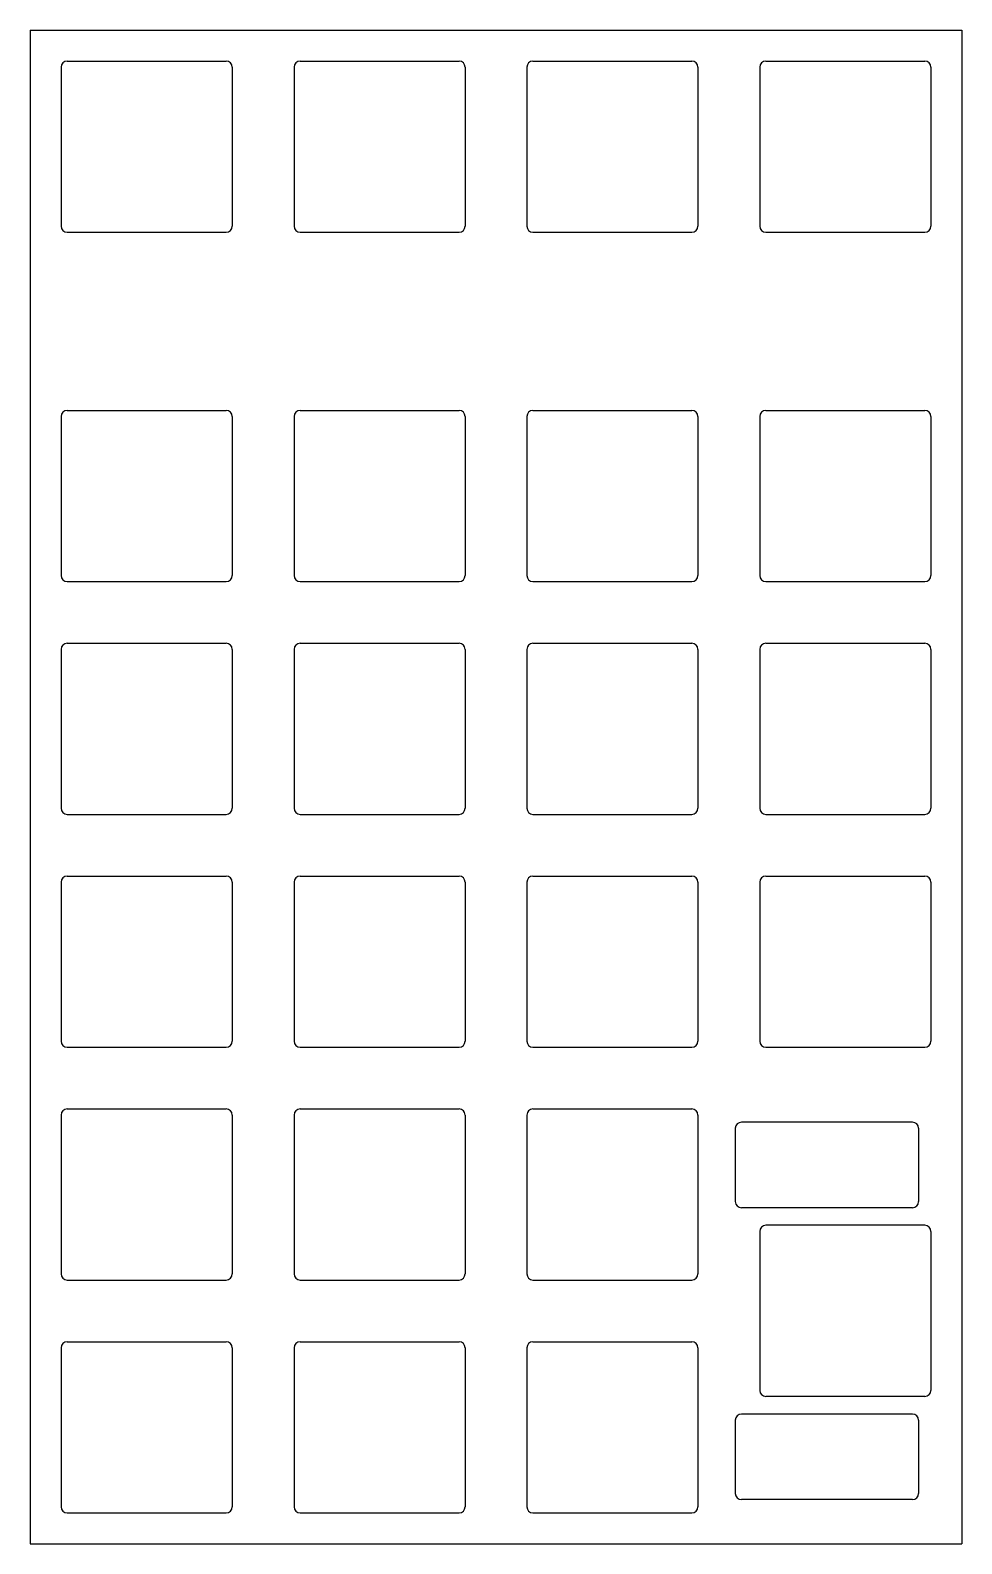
# Model space of a CAD drawing. Header units: millimetres. Extents: x 0 to 76, y -124 to 0.
import ezdxf

# ---------------------------------------------------------------- set-up
doc = ezdxf.new("R2010")
doc.units = ezdxf.units.MM

msp = doc.modelspace()

# ---------------------------------------------------------------- linework, layer by layer
for p, q in [((0, 0), (76.2, 0)), ((0, 0), (0, -123.825)), ((76.2, 0), (76.2, -123.825)), ((2.525, -3.025), (2.525, -16.025)), ((3.025, -2.525), (16.025, -2.525)), ((16.525, -3.025), (16.525, -16.025)), ((21.575, -3.025), (21.575, -16.025)), ((22.075, -2.525), (35.075, -2.525)), ((35.575, -3.025), (35.575, -16.025)), ((40.625, -3.025), (40.625, -16.025)), ((41.125, -2.525), (54.125, -2.525)), ((54.625, -3.025), (54.625, -16.025)), ((59.675, -3.025), (59.675, -16.025)), ((60.175, -2.525), (73.175, -2.525)), ((73.675, -3.025), (73.675, -16.025)), ((3.025, -16.525), (16.025, -16.525)), ((22.075, -16.525), (35.075, -16.525)), ((41.125, -16.525), (54.125, -16.525)), ((60.175, -16.525), (73.175, -16.525)), ((2.525, -31.6), (2.525, -44.6)), ((3.025, -31.1), (16.025, -31.1)), ((16.525, -31.6), (16.525, -44.6)), ((21.575, -31.6), (21.575, -44.6)), ((22.075, -31.1), (35.075, -31.1)), ((35.575, -31.6), (35.575, -44.6)), ((40.625, -31.6), (40.625, -44.6)), ((41.125, -31.1), (54.125, -31.1)), ((54.625, -31.6), (54.625, -44.6)), ((59.675, -31.6), (59.675, -44.6)), ((60.175, -31.1), (73.175, -31.1)), ((73.675, -31.6), (73.675, -44.6)), ((3.025, -45.1), (16.025, -45.1)), ((22.075, -45.1), (35.075, -45.1)), ((41.125, -45.1), (54.125, -45.1)), ((60.175, -45.1), (73.175, -45.1)), ((2.525, -50.65), (2.525, -63.65)), ((3.025, -50.15), (16.025, -50.15)), ((16.525, -50.65), (16.525, -63.65)), ((21.575, -50.65), (21.575, -63.65)), ((22.075, -50.15), (35.075, -50.15)), ((35.575, -50.65), (35.575, -63.65)), ((40.625, -50.65), (40.625, -63.65)), ((41.125, -50.15), (54.125, -50.15)), ((54.625, -50.65), (54.625, -63.65)), ((59.675, -50.65), (59.675, -63.65)), ((60.175, -50.15), (73.175, -50.15)), ((73.675, -50.65), (73.675, -63.65)), ((3.025, -64.15), (16.025, -64.15)), ((22.075, -64.15), (35.075, -64.15)), ((41.125, -64.15), (54.125, -64.15)), ((60.175, -64.15), (73.175, -64.15)), ((3.025, -69.2), (16.025, -69.2)), ((22.075, -69.2), (35.075, -69.2)), ((41.125, -69.2), (54.125, -69.2)), ((60.175, -69.2), (73.175, -69.2)), ((2.525, -69.7), (2.525, -82.7)), ((16.525, -69.7), (16.525, -82.7)), ((21.575, -69.7), (21.575, -82.7)), ((35.575, -69.7), (35.575, -82.7)), ((40.625, -69.7), (40.625, -82.7)), ((54.625, -69.7), (54.625, -82.7)), ((59.675, -69.7), (59.675, -82.7)), ((73.675, -69.7), (73.675, -82.7)), ((3.025, -83.2), (16.025, -83.2)), ((22.075, -83.2), (35.075, -83.2)), ((41.125, -83.2), (54.125, -83.2)), ((60.175, -83.2), (73.175, -83.2)), ((2.525, -88.75), (2.525, -101.75)), ((3.025, -88.25), (16.025, -88.25)), ((16.525, -88.75), (16.525, -101.75)), ((21.575, -88.75), (21.575, -101.75)), ((22.075, -88.25), (35.075, -88.25)), ((35.575, -88.75), (35.575, -101.75)), ((40.625, -88.75), (40.625, -101.75)), ((41.125, -88.25), (54.125, -88.25)), ((54.625, -88.75), (54.625, -101.75)), ((57.675, -89.837), (57.675, -95.837)), ((72.175, -89.337), (58.175, -89.337)), ((72.675, -89.837), (72.675, -95.837)), ((72.175, -96.337), (58.175, -96.337)), ((73.175, -97.775), (60.175, -97.775)), ((59.675, -98.275), (59.675, -111.275)), ((73.675, -98.275), (73.675, -111.275)), ((3.025, -102.25), (16.025, -102.25)), ((22.075, -102.25), (35.075, -102.25)), ((41.125, -102.25), (54.125, -102.25)), ((3.025, -107.3), (16.025, -107.3)), ((22.075, -107.3), (35.075, -107.3)), ((41.125, -107.3), (54.125, -107.3)), ((2.525, -107.8), (2.525, -120.8)), ((16.525, -107.8), (16.525, -120.8)), ((21.575, -107.8), (21.575, -120.8)), ((35.575, -107.8), (35.575, -120.8)), ((40.625, -107.8), (40.625, -120.8)), ((54.625, -107.8), (54.625, -120.8)), ((73.175, -111.775), (60.175, -111.775)), ((57.675, -113.713), (57.675, -119.713)), ((72.175, -113.213), (58.175, -113.213)), ((72.675, -113.713), (72.675, -119.713)), ((3.025, -121.3), (16.025, -121.3)), ((22.075, -121.3), (35.075, -121.3)), ((41.125, -121.3), (54.125, -121.3)), ((72.175, -120.213), (58.175, -120.213)), ((0, -123.825), (76.2, -123.825))]:
    msp.add_line(p, q)
for centre, start, end in [((3.025, -3.025), 90, 180), ((16.025, -3.025), 0, 90), ((22.075, -3.025), 90, 180), ((35.075, -3.025), 0, 90), ((41.125, -3.025), 90, 180), ((54.125, -3.025), 0, 90), ((60.175, -3.025), 90, 180), ((73.175, -3.025), 0, 90), ((3.025, -16.025), 180, 270), ((16.025, -16.025), 270, 360), ((22.075, -16.025), 180, 270), ((35.075, -16.025), 270, 360), ((41.125, -16.025), 180, 270), ((54.125, -16.025), 270, 360), ((60.175, -16.025), 180, 270), ((73.175, -16.025), 270, 360), ((3.025, -31.6), 90, 180), ((16.025, -31.6), 0, 90), ((22.075, -31.6), 90, 180), ((35.075, -31.6), 0, 90), ((41.125, -31.6), 90, 180), ((54.125, -31.6), 0, 90), ((60.175, -31.6), 90, 180), ((73.175, -31.6), 0, 90), ((3.025, -44.6), 180, 270), ((16.025, -44.6), 270, 360), ((22.075, -44.6), 180, 270), ((35.075, -44.6), 270, 360), ((41.125, -44.6), 180, 270), ((54.125, -44.6), 270, 360), ((60.175, -44.6), 180, 270), ((73.175, -44.6), 270, 360), ((3.025, -50.65), 90, 180), ((16.025, -50.65), 0, 90), ((22.075, -50.65), 90, 180), ((35.075, -50.65), 0, 90), ((41.125, -50.65), 90, 180), ((54.125, -50.65), 0, 90), ((60.175, -50.65), 90, 180), ((73.175, -50.65), 0, 90), ((3.025, -63.65), 180, 270), ((16.025, -63.65), 270, 360), ((22.075, -63.65), 180, 270), ((35.075, -63.65), 270, 360), ((41.125, -63.65), 180, 270), ((54.125, -63.65), 270, 360), ((60.175, -63.65), 180, 270), ((73.175, -63.65), 270, 360), ((3.025, -69.7), 90, 180), ((16.025, -69.7), 0, 90), ((22.075, -69.7), 90, 180), ((35.075, -69.7), 0, 90), ((41.125, -69.7), 90, 180), ((54.125, -69.7), 0, 90), ((60.175, -69.7), 90, 180), ((73.175, -69.7), 0, 90), ((3.025, -82.7), 180, 270), ((16.025, -82.7), 270, 360), ((22.075, -82.7), 180, 270), ((35.075, -82.7), 270, 360), ((41.125, -82.7), 180, 270), ((54.125, -82.7), 270, 360), ((60.175, -82.7), 180, 270), ((73.175, -82.7), 270, 360), ((3.025, -88.75), 90, 180), ((16.025, -88.75), 0, 90), ((22.075, -88.75), 90, 180), ((35.075, -88.75), 0, 90), ((41.125, -88.75), 90, 180), ((54.125, -88.75), 0, 90), ((58.175, -89.837), 90, 180), ((72.175, -89.837), 0, 90), ((58.175, -95.837), 180, 270), ((72.175, -95.837), -90, 0), ((60.175, -98.275), 90, 180), ((73.175, -98.275), 0, 90), ((3.025, -101.75), 180, 270), ((16.025, -101.75), 270, 360), ((22.075, -101.75), 180, 270), ((35.075, -101.75), 270, 360), ((41.125, -101.75), 180, 270), ((54.125, -101.75), 270, 360), ((3.025, -107.8), 90, 180), ((16.025, -107.8), 0, 90), ((22.075, -107.8), 90, 180), ((35.075, -107.8), 0, 90), ((41.125, -107.8), 90, 180), ((54.125, -107.8), 0, 90), ((60.175, -111.275), 180, 270), ((73.175, -111.275), -90, 0), ((58.175, -113.713), 90, 180), ((72.175, -113.713), 0, 90), ((58.175, -119.713), 180, 270), ((72.175, -119.713), -90, 0), ((3.025, -120.8), 180, 270), ((16.025, -120.8), 270, 360), ((22.075, -120.8), 180, 270), ((35.075, -120.8), 270, 360), ((41.125, -120.8), 180, 270), ((54.125, -120.8), 270, 360)]:
    msp.add_arc(centre, 0.5, start, end)

doc.saveas('drawing.dxf')
